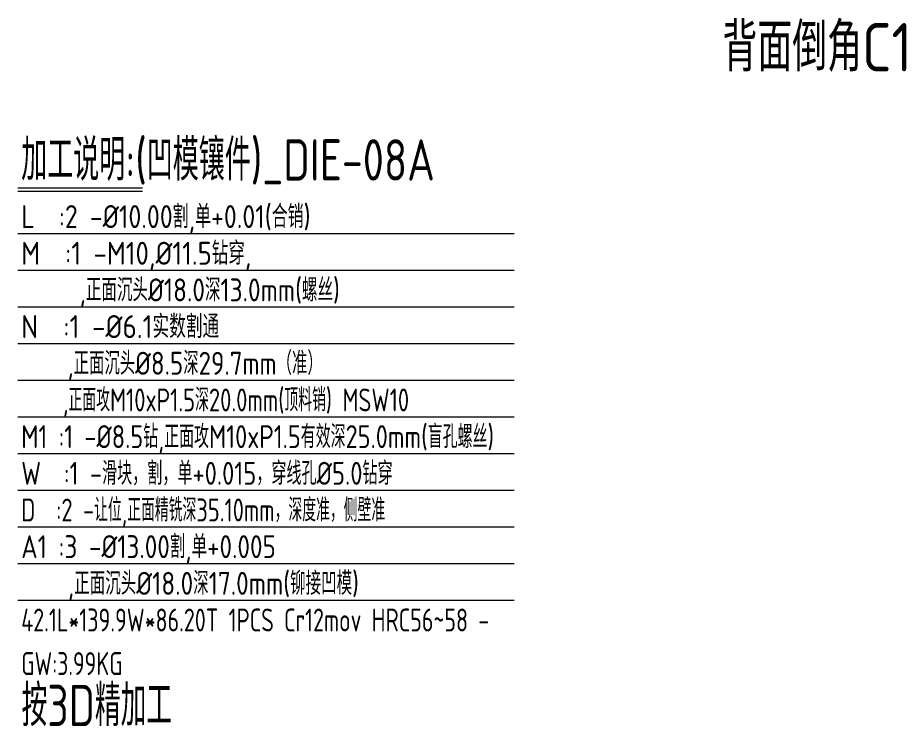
# Model space of a CAD drawing. Header units: millimetres. Extents: x 9147 to 9830, y 34747 to 35109.
# Drawn here: x 9519.6 to 9829.9, y 34857.1 to 35104.3 of the extents above; entities that cross this region are included whole.
import ezdxf

# ---------------------------------------------------------------- set-up
doc = ezdxf.new("R2010")
doc.units = ezdxf.units.MM
doc.layers.add('DIM', color=4, linetype='Continuous', lineweight=20)
doc.styles.add('chinesef_fs', font='gbenor.shx', dxfattribs={"bigfont": 'gbcbig.shx'})
doc.styles.add('gbenor', font='gbenor.shx', dxfattribs={"bigfont": 'gbcbig.shx'})

msp = doc.modelspace()

# ---------------------------------------------------------------- linework, layer by layer
at = {"layer": 'DIM', "color": 8, "linetype": 'Continuous', "lineweight": 5}
for p, q in [((9519.552, 35045.007), (9563.098, 35045.007)), ((9519.552, 35043.807), (9563.098, 35043.807)), ((9519.552, 35029.007), (9692.88, 35029.007)), ((9519.552, 35016.207), (9692.88, 35016.207)), ((9519.552, 35003.407), (9692.88, 35003.407)), ((9519.552, 34990.607), (9692.88, 34990.607)), ((9519.552, 34977.807), (9692.88, 34977.807)), ((9519.552, 34965.007), (9692.88, 34965.007)), ((9519.552, 34952.207), (9692.88, 34952.207)), ((9519.552, 34939.407), (9692.88, 34939.407)), ((9519.552, 34926.607), (9692.88, 34926.607)), ((9519.552, 34913.807), (9692.88, 34913.807)), ((9519.552, 34901.007), (9692.88, 34901.007))]:
    msp.add_line(p, q, dxfattribs=at)

# ---------------------------------------------------------------- texts
at = {"layer": 'DIM', "color": 6, "lineweight": 5, "style": 'gbenor'}
msp.add_text('背面倒角C1', height=16.9, dxfattribs=at).set_placement((9765.701, 35085.583))
at = {"layer": 'DIM', "color": 4, "lineweight": 5, "style": 'chinesef_fs'}
for s, height, width, p in [('加工说明:(凹模镶件)_DIE-08A', 14.4, 0.8765, (9520.738, 35047.493)), ('M  :1 -M10,%%c11.5钻穿,', 8, 0.9984, (9520.752, 35018.121)), ('     ,正面沉头%%c18.0深13.0mm(螺丝)', 8, 0.9411, (9520.752, 35005.321)), ('    ,正面攻M10xP1.5深20.0mm(顶料销) MSW10', 8, 0.8398, (9520.752, 34966.921)), ('M1 :1 -%%C8.5钻,正面攻M10xP1.5有效深25.0mm(盲孔螺丝)', 8, 0.9061, (9520.752, 34954.121)), ('    ,正面沉头%%C18.0深17.0mm(铆接凹模)', 8, 0.9406, (9520.752, 34902.921)), ('42.1L*139.9W*86.20T 1PCS Cr12mov HRC56~58 -', 8, 0.8197, (9520.752, 34890.121)), ('GW:3.99KG', 8, 0.8074, (9520.752, 34874.921))]:
    msp.add_text(s, height=height, dxfattribs=dict(at, width=width)).set_placement(p)
at = {"layer": 'DIM', "color": 1, "lineweight": 5, "style": 'chinesef_fs'}
for s, width, p in [('L  :2 -%%c10.00割,单+0.01(合销)', 0.9663, (9520.752, 35030.921)), ('N  :1 -%%C6.1实数割通', 1.0101, (9520.752, 34992.521)), ('W  :1 -滑块，割，单+0.015，穿线孔%%c5.0钻穿', 0.9142, (9520.752, 34941.321)), ('A1 :3 -%%c13.00割,单+0.005', 0.9382, (9520.752, 34915.721))]:
    msp.add_text(s, height=8, dxfattribs=dict(at, width=width)).set_placement(p)
at = {"layer": 'DIM', "color": 2, "lineweight": 5, "style": 'chinesef_fs'}
for s, height, width, p in [('    ,正面沉头%%C8.5深29.7mm（准）', 8, 0.9316, (9520.752, 34979.721)), ('D  :2 -让位,正面精铣深35.10mm，深度准，侧壁准', 8, 0.8374, (9520.752, 34928.521)), ('按3D精加工', 14.4, 0.8663, (9520.887, 34857.093))]:
    msp.add_text(s, height=height, dxfattribs=dict(at, width=width)).set_placement(p)

doc.saveas('drawing.dxf')
